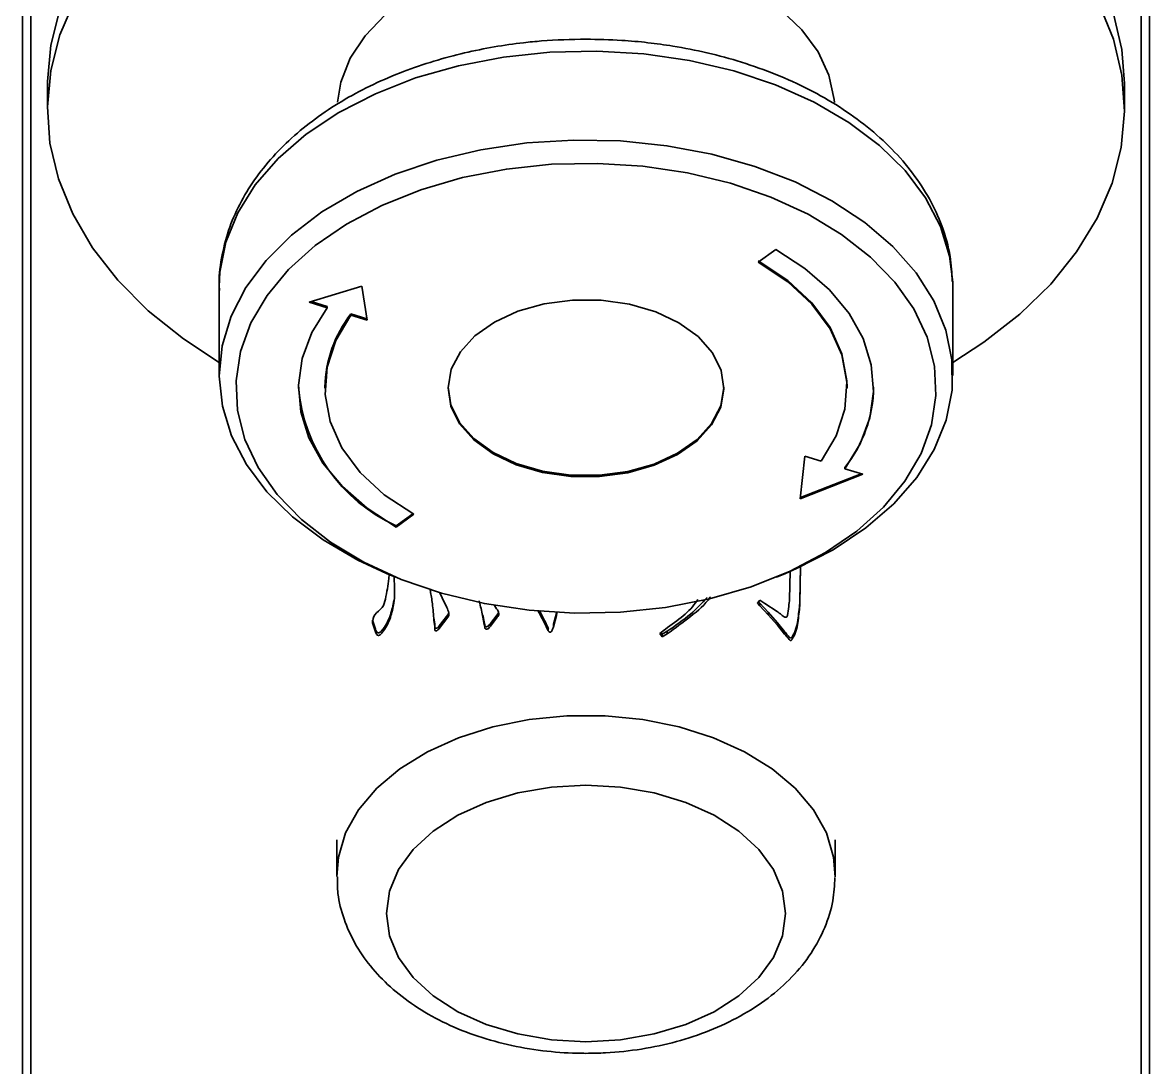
# Model space of a CAD drawing. Header units: millimetres. Extents: x 0 to 420, y 0 to 297.
# Drawn here: x 275.737 to 276.417, y 144.794 to 145.425 of the extents above; entities that cross this region are included whole.
import ezdxf

# ---------------------------------------------------------------- set-up
doc = ezdxf.new("R2010")
doc.units = ezdxf.units.MM

msp = doc.modelspace()

# ---------------------------------------------------------------- linework, layer by layer
at = {"color": 7, "linetype": 'Continuous', "lineweight": 35}
for p, q in [((275.73704, 145.78595), (275.73704, 143.30478)), ((276.41704, 143.30478), (276.41704, 145.78595)), ((275.74204, 145.76728), (275.74204, 143.33111)), ((276.41204, 143.33111), (276.41204, 145.76728)), ((275.75204, 145.38803), (275.75204, 145.37271)), ((276.40204, 145.37271), (276.40204, 145.38803)), ((276.181, 145.28024), (276.19159, 145.28799)), ((275.85574, 145.26547), (275.85574, 145.21184)), ((275.90992, 145.25612), (275.94177, 145.26573)), ((275.94177, 145.26573), (275.94492, 145.24524)), ((276.29834, 145.21184), (276.29834, 145.26547)), ((275.92079, 145.25274), (275.90992, 145.25612)), ((275.91117, 145.25649), (275.92079, 145.2535)), ((275.92079, 145.2535), (275.92079, 145.25274)), ((275.93524, 145.24901), (275.94479, 145.24605)), ((275.93524, 145.24825), (275.93524, 145.24901)), ((275.94492, 145.24524), (275.93524, 145.24825)), ((275.91954, 145.20495), (275.91954, 145.20418)), ((276.23455, 145.20418), (276.23455, 145.20495)), ((276.20634, 145.13753), (276.20917, 145.16312)), ((276.20917, 145.16312), (276.21885, 145.16012)), ((276.23329, 145.15639), (276.23329, 145.15563)), ((276.23329, 145.15563), (276.24417, 145.15225)), ((276.24417, 145.15225), (276.20634, 145.13753)), ((276.20643, 145.13834), (276.24307, 145.15259)), ((275.9625, 145.12114), (275.9725, 145.12846)), ((275.97309, 145.12812), (275.9625, 145.12038)), ((275.9625, 145.12114), (275.9625, 145.12038)), ((275.95666, 145.09248), (275.9621, 145.09021)), ((275.95811, 145.0893), (275.9583, 145.0918)), ((276.19199, 145.09021), (276.19743, 145.09248)), ((276.19988, 145.07695), (276.20015, 145.09364)), ((276.20653, 145.09648), (276.20614, 145.07432)), ((276.2065, 145.09647), (276.20614, 145.07585)), ((275.96123, 145.09058), (275.96134, 145.0879)), ((275.98314, 145.08194), (275.98301, 145.08255)), ((275.98314, 145.08251), (275.98314, 145.08194)), ((275.98877, 145.08078), (275.99027, 145.07765)), ((275.96115, 145.07612), (275.96115, 145.07459)), ((275.99027, 145.07765), (275.99308, 145.07181)), ((276.02181, 145.07308), (276.02306, 145.07114)), ((276.18047, 145.07459), (276.18198, 145.07625)), ((276.18198, 145.07292), (276.18047, 145.07459)), ((276.18198, 145.07446), (276.18117, 145.07535)), ((276.18198, 145.07625), (276.18498, 145.07432)), ((276.18693, 145.06905), (276.18198, 145.07446)), ((276.18198, 145.07446), (276.18198, 145.07292)), ((276.18693, 145.06752), (276.18198, 145.07292)), ((276.18498, 145.07432), (276.19233, 145.06947)), ((276.20614, 145.07585), (276.20614, 145.07432)), ((275.98573, 145.06198), (275.98531, 145.06572)), ((275.98531, 145.06572), (275.98531, 145.06419)), ((275.99372, 145.06753), (275.98854, 145.06073)), ((275.99372, 145.066), (275.98854, 145.0592)), ((275.99422, 145.06859), (275.99372, 145.06753)), ((275.99372, 145.06753), (275.99372, 145.066)), ((276.01552, 145.06324), (276.01484, 145.06753)), ((276.01484, 145.06753), (276.01484, 145.066)), ((276.01552, 145.06171), (276.01484, 145.066)), ((276.02347, 145.06753), (276.01938, 145.06213)), ((276.02347, 145.066), (276.01938, 145.0606)), ((276.02347, 145.06753), (276.02347, 145.066)), ((276.0593, 145.0685), (276.05735, 145.06184)), ((276.0593, 145.06697), (276.05735, 145.06031)), ((276.05957, 145.06946), (276.0593, 145.06697)), ((276.0593, 145.0685), (276.0593, 145.06697)), ((276.19256, 145.06268), (276.18693, 145.06905)), ((276.18693, 145.06905), (276.18693, 145.06752)), ((276.19256, 145.06115), (276.18693, 145.06752)), ((275.94993, 145.0588), (275.9482, 145.0642)), ((275.9482, 145.0642), (275.9482, 145.06267)), ((275.94993, 145.05727), (275.9482, 145.06267)), ((275.94993, 145.0588), (275.94993, 145.05727)), ((275.98573, 145.06045), (275.98531, 145.06419)), ((275.98573, 145.06198), (275.98573, 145.06045)), ((275.98573, 145.05823), (275.98573, 145.06045)), ((275.98854, 145.06073), (275.98854, 145.0592)), ((276.01593, 145.06157), (276.01552, 145.06324)), ((276.01552, 145.06324), (276.01552, 145.06171)), ((276.01593, 145.06004), (276.01552, 145.06171)), ((276.01593, 145.06157), (276.01593, 145.06004)), ((276.01938, 145.06213), (276.01938, 145.0606)), ((276.05413, 145.05962), (276.05349, 145.06102)), ((276.05349, 145.06102), (276.05349, 145.05949)), ((276.05413, 145.05809), (276.05349, 145.05949)), ((276.05435, 145.05926), (276.05413, 145.05962)), ((276.05413, 145.05962), (276.05413, 145.05809)), ((276.05735, 145.06184), (276.05735, 145.06031)), ((276.12157, 145.05628), (276.12352, 145.05782)), ((276.19687, 145.0574), (276.19256, 145.06268)), ((276.19256, 145.06268), (276.19256, 145.06115)), ((276.19687, 145.05587), (276.19256, 145.06115)), ((276.12307, 145.05421), (276.12157, 145.05628)), ((276.12307, 145.05574), (276.12227, 145.05684)), ((276.12611, 145.05755), (276.12307, 145.05574)), ((276.12611, 145.05601), (276.12307, 145.05421)), ((276.12307, 145.05574), (276.12307, 145.05421)), ((276.12611, 145.05755), (276.12611, 145.05601)), ((276.19687, 145.0574), (276.19687, 145.05587)), ((275.92665, 144.93165), (275.92665, 144.9102)), ((276.22744, 144.9102), (276.22744, 144.93165))]:
    msp.add_line(p, q, dxfattribs=at)
at = {"color": 7, "linetype": 'Continuous', "lineweight": 35, "flags": 128}
for points in [[(275.92718, 145.37676), (275.9292, 145.38901), (275.93481, 145.40333), (275.94374, 145.41692), (275.9558, 145.42949), (275.97071, 145.44072), (275.9881, 145.45035), (276.00758, 145.45817), (276.02869, 145.46398), (276.05093, 145.46766), (276.07379, 145.46911), (276.09672, 145.4683), (276.11919, 145.46525), (276.14067, 145.46003), (276.16066, 145.45276), (276.17869, 145.44362), (276.19434, 145.43281), (276.20723, 145.4206), (276.21708, 145.40726), (276.22365, 145.39312), (276.22677, 145.3785), (276.22691, 145.37673)], [(275.85574, 145.21972), (275.83414, 145.23392), (275.8129, 145.251), (275.79455, 145.26942), (275.7793, 145.28896), (275.76732, 145.30943), (275.75872, 145.33058), (275.75361, 145.3522), (275.75205, 145.37405), (275.75405, 145.39588), (275.75958, 145.41745), (275.7686, 145.43854)], [(275.75958, 145.43277), (275.75405, 145.4112), (275.75205, 145.38937), (275.75204, 145.38803)], [(276.38677, 145.436), (276.39537, 145.41484), (276.40047, 145.39322), (276.40204, 145.37138), (276.40004, 145.34955), (276.3945, 145.32797), (276.38549, 145.30689), (276.3731, 145.28652), (276.35746, 145.26711), (276.33875, 145.24884), (276.31717, 145.23194), (276.29834, 145.21972)], [(276.40204, 145.38803), (276.40047, 145.40854), (276.39537, 145.43016)], [(275.85574, 145.26547), (275.85617, 145.27427), (275.85973, 145.29236), (275.86687, 145.31), (275.87745, 145.32691), (275.89131, 145.34281), (275.90823, 145.35744), (275.92791, 145.37056), (275.95004, 145.38196), (275.97426, 145.39144), (276.00017, 145.39886), (276.02733, 145.40408), (276.05532, 145.40703)], [(276.05532, 145.40703), (276.08366, 145.40765), (276.11189, 145.40594), (276.13955, 145.40192), (276.16619, 145.39566), (276.19136, 145.38727), (276.21465, 145.37687), (276.23568, 145.36465), (276.25411, 145.35079), (276.26963, 145.33554), (276.28199, 145.31913), (276.29099, 145.30185), (276.29647, 145.28396), (276.2983, 145.26817)], [(275.95666, 145.09248), (275.93944, 145.10044), (275.91841, 145.11266), (275.89998, 145.12652), (275.88446, 145.14177), (275.8721, 145.15818), (275.8631, 145.17546), (275.85762, 145.19335), (275.85574, 145.21154), (275.8575, 145.22973), (275.86286, 145.24763), (275.87174, 145.26494), (275.88399, 145.28138), (275.8994, 145.29668), (275.91774, 145.31058), (275.93869, 145.32287), (275.96191, 145.33333), (275.98703, 145.34179), (276.01362, 145.34813), (276.04125, 145.35222), (276.06947, 145.35401), (276.09782, 145.35346), (276.12582, 145.35059), (276.15302, 145.34545), (276.17898, 145.3381), (276.20326, 145.32869), (276.22547, 145.31735), (276.24524, 145.30429), (276.26225, 145.2897), (276.27622, 145.27384), (276.28692, 145.25696), (276.29417, 145.23934), (276.29786, 145.22126), (276.29792, 145.20304), (276.29435, 145.18495), (276.28722, 145.16731), (276.27664, 145.1504), (276.26277, 145.1345), (276.24586, 145.11987), (276.22618, 145.10675), (276.20405, 145.09535), (276.19743, 145.09248)], [(276.09779, 145.06902), (276.07016, 145.06843), (276.04266, 145.07017), (276.01574, 145.0742), (275.98987, 145.08046), (275.96549, 145.08883), (275.94302, 145.09918), (275.92285, 145.11132), (275.90531, 145.12505), (275.89071, 145.14014), (275.8793, 145.15632), (275.87127, 145.17332), (275.86676, 145.19085), (275.86585, 145.20861), (275.86856, 145.22629), (275.87483, 145.24359), (275.88456, 145.26022), (275.89759, 145.27589), (275.91369, 145.29033), (275.93258, 145.3033), (275.95394, 145.31457), (275.97741, 145.32396), (276.00258, 145.33129), (276.02903, 145.33645), (276.0563, 145.33935), (276.08392, 145.33993), (276.11143, 145.33819), (276.13835, 145.33416), (276.16422, 145.32791), (276.1886, 145.31953), (276.21107, 145.30919), (276.23124, 145.29704), (276.24878, 145.28331), (276.26338, 145.26823), (276.27479, 145.25205), (276.28282, 145.23504), (276.28732, 145.21752), (276.28823, 145.19976), (276.28553, 145.18208), (276.27926, 145.16478), (276.26952, 145.14815), (276.2565, 145.13248), (276.2404, 145.11803), (276.22151, 145.10507), (276.20015, 145.09379), (276.17668, 145.08441), (276.15151, 145.07707), (276.12506, 145.07191), (276.09779, 145.06902)], [(276.19159, 145.28799), (276.20917, 145.27652), (276.22399, 145.26353), (276.23575, 145.24932), (276.24421, 145.23416), (276.24918, 145.21838), (276.25057, 145.2023), (276.24834, 145.18626), (276.24254, 145.17059), (276.23329, 145.15563)], [(276.23455, 145.20495), (276.23444, 145.20872), (276.23141, 145.22504), (276.22432, 145.24084), (276.21334, 145.25568), (276.19878, 145.26919), (276.181, 145.28101)], [(276.21885, 145.16012), (276.22807, 145.17545), (276.23331, 145.19154), (276.23444, 145.20796), (276.23141, 145.22428), (276.22432, 145.24007), (276.21334, 145.25492), (276.19878, 145.26843), (276.181, 145.28024)], [(276.2983, 145.26817), (276.29834, 145.26577), (276.29834, 145.26547)], [(276.06887, 145.25742), (276.08627, 145.25735), (276.10327, 145.25496), (276.11912, 145.25034), (276.13313, 145.24371), (276.14469, 145.23535), (276.15329, 145.22563), (276.15857, 145.21497), (276.16027, 145.20384), (276.15834, 145.19272), (276.15286, 145.18211), (276.14407, 145.17246), (276.13234, 145.1642), (276.1182, 145.15768), (276.10226, 145.1532), (276.08521, 145.15094), (276.06782, 145.15101), (276.05082, 145.15341), (276.03497, 145.15802), (276.02096, 145.16465), (276.0094, 145.17301), (276.00079, 145.18273), (275.99552, 145.19339), (275.99381, 145.20452), (275.99574, 145.21564), (276.00123, 145.22625), (276.01002, 145.2359), (276.02175, 145.24417), (276.03589, 145.25068), (276.05183, 145.25517), (276.06887, 145.25742)], [(275.9625, 145.12038), (275.94492, 145.13185), (275.9301, 145.14483), (275.91833, 145.15905), (275.90988, 145.17421), (275.9049, 145.18999), (275.90352, 145.20607), (275.90575, 145.22211), (275.91155, 145.23777), (275.92079, 145.25274)], [(275.93524, 145.24825), (275.92602, 145.23292), (275.92077, 145.21683), (275.91965, 145.20041), (275.92267, 145.18409), (275.92977, 145.16829), (275.94074, 145.15345), (275.95531, 145.13994), (275.97309, 145.12812)], [(275.99381, 145.20495), (275.99552, 145.19416), (276.00079, 145.1835), (276.0094, 145.17378), (276.02096, 145.16542), (276.03497, 145.15879), (276.05082, 145.15417), (276.06782, 145.15178), (276.08521, 145.15171), (276.10226, 145.15396), (276.1182, 145.15845), (276.13234, 145.16496), (276.14407, 145.17323), (276.15286, 145.18288), (276.15834, 145.19349), (276.16027, 145.20461), (276.16028, 145.20495)], [(275.92665, 144.9096), (275.92764, 144.92129), (275.93202, 144.93582), (275.9398, 144.94975), (275.9508, 144.96275), (275.96476, 144.97452), (275.98135, 144.98479), (276.00019, 144.9933), (276.02082, 144.99987), (276.04278, 145.00434), (276.06553, 145.0066), (276.08856, 145.0066), (276.11131, 145.00434), (276.13327, 144.99987), (276.1539, 144.9933), (276.17273, 144.98479), (276.18932, 144.97452), (276.20328, 144.96275), (276.21428, 144.94975), (276.22207, 144.93582), (276.22645, 144.92129), (276.22743, 144.90924)], [(276.07704, 144.80983), (276.09795, 144.81101), (276.11822, 144.8145), (276.13724, 144.8202), (276.15443, 144.82794), (276.16927, 144.83748), (276.18131, 144.84853), (276.19018, 144.86075), (276.19561, 144.87378), (276.19744, 144.88722), (276.19561, 144.90066), (276.19018, 144.91369), (276.18131, 144.92592), (276.16927, 144.93697), (276.15443, 144.94651), (276.13724, 144.95425), (276.11822, 144.95995), (276.09795, 144.96344), (276.07704, 144.96461), (276.05614, 144.96344), (276.03587, 144.95995), (276.01684, 144.95425), (275.99965, 144.94651), (275.98481, 144.93697), (275.97278, 144.92592), (275.96391, 144.91369), (275.95847, 144.90066), (275.95665, 144.88722), (275.95847, 144.87378), (275.96391, 144.86075), (275.97278, 144.84853), (275.98481, 144.83748), (275.99965, 144.82794), (276.01684, 144.8202), (276.03587, 144.8145), (276.05614, 144.81101), (276.07704, 144.80983)]]:
    msp.add_lwpolyline(points, dxfattribs=at)
at = {"color": 7, "linetype": 'Continuous', "lineweight": 35}
for centre, radius, start, end in [((275.99235, 145.20383), 0.07282, 141.65311, 179.1224), ((276.00472, 145.21354), 0.10159, 184.85301, 245.44262), ((276.17108, 145.20592), 0.07952, 321.47602, 359.29949)]:
    msp.add_arc(centre, radius, start, end, dxfattribs=at)
for points, knots in [([(276.07704, 145.41486), (276.06808, 145.41466), (276.05547, 145.41438), (276.03703, 145.41254), (276.02146, 145.41032), (276.00333, 145.40666), (275.98493, 145.40173), (275.9665, 145.39542), (275.94854, 145.38775), (275.9314, 145.37872), (275.91539, 145.36839), (275.90079, 145.35681), (275.88782, 145.34404), (275.8767, 145.33016), (275.86768, 145.31523), (275.86087, 145.29934), (275.85687, 145.28259), (275.85523, 145.27037), (275.85586, 145.26389), (275.85593, 145.26321)], [0, 0, 0, 0, 0.077939, 0.109667, 0.162145, 0.216374, 0.274277, 0.334393, 0.39616, 0.459152, 0.523098, 0.587807, 0.653163, 0.719117, 0.785696, 0.853051, 0.921525, 0.991707, 1, 1, 1, 1]), ([(276.29809, 145.26852), (276.29781, 145.2736), (276.29717, 145.28499), (276.29233, 145.30179), (276.28466, 145.31863), (276.27453, 145.33416), (276.26194, 145.34871), (276.24711, 145.3621), (276.23029, 145.37415), (276.21179, 145.38475), (276.19197, 145.39377), (276.17136, 145.40112), (276.15049, 145.40678), (276.13148, 145.41052), (276.11425, 145.41288), (276.09676, 145.4145), (276.08425, 145.41473), (276.07704, 145.41486)], [0, 0, 0, 0, 0.062584, 0.140479, 0.211743, 0.283632, 0.355937, 0.428357, 0.500592, 0.572359, 0.643284, 0.712815, 0.779554, 0.843201, 0.888798, 0.935923, 1, 1, 1, 1]), ([(275.9482, 145.06267), (275.94841, 145.06436), (275.94883, 145.06783), (275.9548, 145.07171), (275.95666, 145.07943), (275.95751, 145.08522), (275.95811, 145.0893)], [0, 0, 0, 0, 0.17776, 0.365668, 0.554481, 1, 1, 1, 1]), ([(275.96134, 145.0879), (275.96147, 145.08541), (275.96172, 145.08097), (275.96132, 145.07654), (275.96115, 145.07459)], [0, 0, 0, 0, 0.559997, 1, 1, 1, 1]), ([(275.98531, 145.06419), (275.98504, 145.06751), (275.98454, 145.07344), (275.98357, 145.07935), (275.98314, 145.08194)], [0, 0, 0, 0, 0.5600383, 1, 1, 1, 1]), ([(276.15205, 145.07831), (276.15197, 145.07818), (276.14917, 145.07381), (276.14025, 145.06627), (276.13082, 145.05943), (276.12611, 145.05601)], [0, 0, 0, 0, 0.01487, 0.5075, 1, 1, 1, 1]), ([(275.96115, 145.07612), (275.96056, 145.07321), (275.95937, 145.06739), (275.95639, 145.06118), (275.95376, 145.05783), (275.95292, 145.05702), (275.95228, 145.05665), (275.95168, 145.05653), (275.95122, 145.05669), (275.95083, 145.05696), (275.95032, 145.05766), (275.95009, 145.05832), (275.94993, 145.0588)], [0, 0, 0, 0, 0.375112, 0.749762, 0.820124, 0.855288, 0.872897, 0.890435, 0.902157, 0.914062, 0.937501, 1, 1, 1, 1]), ([(275.96115, 145.07459), (275.96056, 145.07168), (275.95937, 145.06585), (275.95639, 145.05965), (275.95376, 145.05629), (275.95292, 145.05549), (275.95228, 145.05511), (275.95168, 145.055), (275.95122, 145.05515), (275.95083, 145.05543), (275.95032, 145.05613), (275.95009, 145.05679), (275.94993, 145.05727)], [0, 0, 0, 0, 0.375112, 0.749762, 0.820124, 0.855288, 0.872897, 0.890435, 0.902157, 0.914062, 0.937501, 1, 1, 1, 1]), ([(275.99308, 145.07181), (275.99353, 145.07074), (275.99415, 145.06925), (275.99448, 145.06724), (275.99397, 145.06641), (275.99372, 145.066)], [0, 0, 0, 0, 0.560345, 0.780154, 1, 1, 1, 1]), ([(276.01484, 145.066), (276.01427, 145.06881), (276.01358, 145.07214), (276.01268, 145.07546), (276.01254, 145.07598)], [0, 0, 0, 0, 0.841166, 1, 1, 1, 1]), ([(276.12352, 145.05782), (276.131, 145.06306), (276.13927, 145.06886), (276.14405, 145.07597), (276.14451, 145.07666)], [0, 0, 0, 0, 0.903729, 1, 1, 1, 1]), ([(276.15023, 145.07791), (276.147, 145.07452), (276.14004, 145.0672), (276.13097, 145.06092), (276.12611, 145.05755)], [0, 0, 0, 0, 0.463998, 1, 1, 1, 1]), ([(276.20614, 145.07585), (276.20582, 145.07243), (276.20519, 145.06559), (276.20388, 145.05803), (276.20141, 145.05426), (276.20087, 145.05359), (276.20062, 145.05348), (276.20046, 145.05345), (276.20033, 145.05347), (276.20021, 145.05353), (276.20009, 145.05363), (276.19994, 145.0538), (276.19871, 145.05501), (276.19776, 145.05625), (276.19687, 145.0574)], [0, 0, 0, 0, 0.374952, 0.749501, 0.811945, 0.823655, 0.829843, 0.832715, 0.835318, 0.838773, 0.842724, 0.849333, 0.860251, 1, 1, 1, 1]), ([(276.20614, 145.07432), (276.20582, 145.0709), (276.20519, 145.06406), (276.20388, 145.0565), (276.20141, 145.05273), (276.20087, 145.05206), (276.20062, 145.05195), (276.20046, 145.05192), (276.20033, 145.05193), (276.20021, 145.05199), (276.20009, 145.0521), (276.19994, 145.05227), (276.19871, 145.05348), (276.19776, 145.05472), (276.19687, 145.05587)], [0, 0, 0, 0, 0.374952, 0.749501, 0.811945, 0.823655, 0.829843, 0.832715, 0.835318, 0.838773, 0.842724, 0.849333, 0.860251, 1, 1, 1, 1]), ([(276.1986, 145.06697), (276.19886, 145.06883), (276.19933, 145.07215), (276.19971, 145.07548), (276.19988, 145.07695)], [0, 0, 0, 0, 0.559992, 1, 1, 1, 1]), ([(276.02306, 145.07114), (276.02374, 145.0702), (276.02468, 145.06889), (276.0243, 145.06706), (276.02375, 145.06635), (276.02347, 145.066)], [0, 0, 0, 0, 0.560213, 0.779728, 1, 1, 1, 1]), ([(276.02422, 145.06872), (276.02422, 145.06869), (276.02414, 145.06826), (276.02379, 145.06788), (276.02347, 145.06753)], [0, 0, 0, 0, 0.080952, 1, 1, 1, 1]), ([(276.05349, 145.05949), (276.05222, 145.06209), (276.0505, 145.06561), (276.04854, 145.06908), (276.04803, 145.06999)], [0, 0, 0, 0, 0.737621, 1, 1, 1, 1]), ([(276.05349, 145.06102), (276.05223, 145.06362), (276.05077, 145.06662), (276.04911, 145.06958), (276.04889, 145.06997)], [0, 0, 0, 0, 0.866305, 1, 1, 1, 1]), ([(276.19233, 145.06947), (276.19322, 145.06883), (276.19449, 145.0679), (276.19597, 145.06671), (276.19677, 145.06615), (276.19739, 145.06599), (276.1977, 145.066), (276.19796, 145.0661), (276.19838, 145.06639), (276.1985, 145.06671), (276.1986, 145.06697)], [0, 0, 0, 0, 0.419533, 0.603355, 0.749362, 0.781308, 0.811129, 0.842321, 0.87524, 1, 1, 1, 1]), ([(275.98854, 145.06073), (275.98828, 145.06044), (275.98788, 145.06001), (275.98736, 145.05951), (275.98689, 145.05934), (275.98644, 145.0593), (275.98599, 145.05946), (275.98582, 145.05966), (275.98573, 145.05977)], [0, 0, 0, 0, 0.3723398, 0.5615545, 0.6552733, 0.7513797, 0.8693339, 1, 1, 1, 1]), ([(275.98854, 145.0592), (275.98828, 145.05891), (275.98788, 145.05848), (275.98736, 145.05797), (275.98689, 145.05781), (275.98644, 145.05777), (275.98599, 145.05793), (275.98582, 145.05813), (275.98573, 145.05823)], [0, 0, 0, 0, 0.37234, 0.561555, 0.655273, 0.75138, 0.869334, 1, 1, 1, 1]), ([(276.01938, 145.06213), (276.01907, 145.06175), (276.01862, 145.06121), (276.0179, 145.06063), (276.01745, 145.06033), (276.01702, 145.06029), (276.01672, 145.06032), (276.01648, 145.06044), (276.01619, 145.06068), (276.01598, 145.06107), (276.01595, 145.06141), (276.01593, 145.06157)], [0, 0, 0, 0, 0.312501, 0.451308, 0.559841, 0.606858, 0.653634, 0.700024, 0.748406, 0.876205, 1, 1, 1, 1]), ([(276.01938, 145.0606), (276.01907, 145.06022), (276.01862, 145.05968), (276.0179, 145.0591), (276.01745, 145.0588), (276.01702, 145.05875), (276.01672, 145.05879), (276.01648, 145.0589), (276.01619, 145.05914), (276.01598, 145.05954), (276.01595, 145.05988), (276.01593, 145.06004)], [0, 0, 0, 0, 0.312501, 0.451308, 0.559841, 0.606858, 0.653634, 0.700024, 0.748406, 0.876205, 1, 1, 1, 1]), ([(276.05735, 145.06031), (276.05708, 145.05935), (276.05677, 145.05823), (276.05597, 145.05714), (276.05567, 145.05698), (276.0555, 145.05692), (276.0553, 145.05692), (276.05501, 145.05701), (276.0547, 145.05723), (276.05439, 145.05762), (276.05423, 145.05791), (276.05413, 145.05809)], [0, 0, 0, 0, 0.560878, 0.654467, 0.679077, 0.702811, 0.72522, 0.748937, 0.820515, 0.889924, 1, 1, 1, 1]), ([(275.92702, 144.90942), (275.92703, 144.90604), (275.92706, 144.89739), (275.93066, 144.88375), (275.93721, 144.86899), (275.94666, 144.8552), (275.95874, 144.84255), (275.97338, 144.83124), (275.99032, 144.82151), (276.00918, 144.81363), (276.02951, 144.80776), (276.05046, 144.80411), (276.06647, 144.8029), (276.07521, 144.80283), (276.07704, 144.80281)], [0, 0, 0, 0, 0.055407, 0.14198, 0.228734, 0.317022, 0.407688, 0.500843, 0.595906, 0.692005, 0.788356, 0.884623, 0.975852, 1, 1, 1, 1]), ([(276.07704, 144.80281), (276.081, 144.80288), (276.09225, 144.80306), (276.11069, 144.80509), (276.1318, 144.80956), (276.15188, 144.81623), (276.17051, 144.82501), (276.18726, 144.83583), (276.20166, 144.84856), (276.21325, 144.86292), (276.22152, 144.87847), (276.22648, 144.89399), (276.22701, 144.90427), (276.22725, 144.90897)], [0, 0, 0, 0, 0.052293, 0.148815, 0.245698, 0.343072, 0.441067, 0.53964, 0.6382, 0.73565, 0.830714, 0.922636, 1, 1, 1, 1])]:
    msp.add_open_spline(points, degree=3, knots=knots, dxfattribs=at)

doc.saveas('drawing.dxf')
